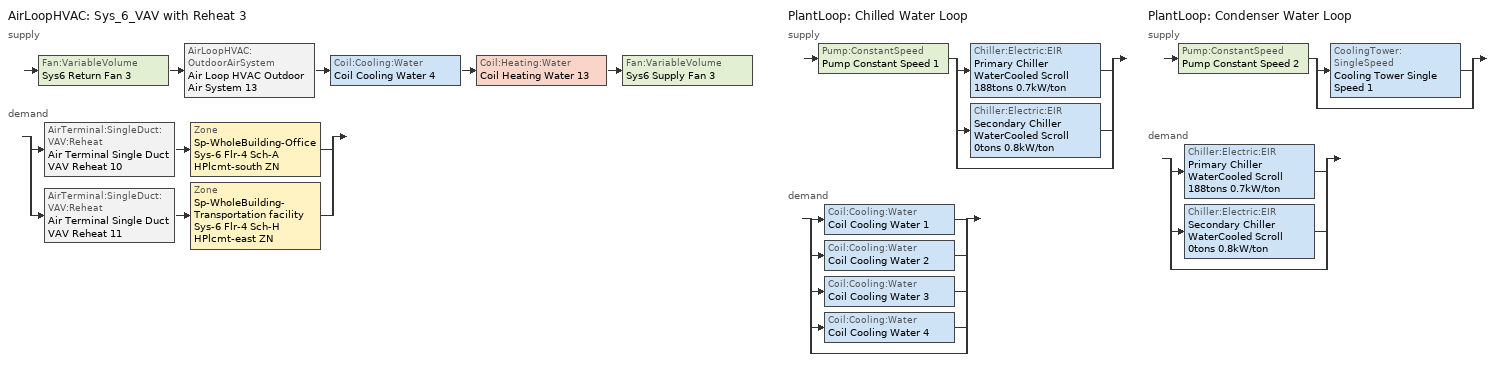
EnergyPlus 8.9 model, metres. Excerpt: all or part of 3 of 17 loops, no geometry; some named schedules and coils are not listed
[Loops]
AirLoopHVAC 'Sys_6_VAV with Reheat 3'
 supply: Fan:VariableVolume 'Sys6 Return Fan 3' > AirLoopHVAC:OutdoorAirSystem 'Air Loop HVAC Outdoor Air System 13' > Coil:Cooling:Water 'Coil Cooling Water 4' > Coil:Heating:Water 'Coil Heating Water 13' > Fan:VariableVolume 'Sys6 Supply Fan 3'
 demand: split
  | AirTerminal:SingleDuct:VAV:Reheat 'Air Terminal Single Duct VAV Reheat 10' > Zone 'Sp-WholeBuilding-Office Sys-6 Flr-4 Sch-A HPlcmt-south ZN'
  | AirTerminal:SingleDuct:VAV:Reheat 'Air Terminal Single Duct VAV Reheat 11' > Zone 'Sp-WholeBuilding-Transportation facility Sys-6 Flr-4 Sch-H HPlcmt-east ZN'
PlantLoop 'Chilled Water Loop'
 supply: Pump:ConstantSpeed 'Pump Constant Speed 1' > split
  | Chiller:Electric:EIR 'Primary Chiller WaterCooled Scroll 188tons 0.7kW/ton'
  | Chiller:Electric:EIR 'Secondary Chiller WaterCooled Scroll 0tons 0.8kW/ton'
  | bypass
 demand: split
  | Coil:Cooling:Water 'Coil Cooling Water 1'
  | Coil:Cooling:Water 'Coil Cooling Water 2'
  | Coil:Cooling:Water 'Coil Cooling Water 3'
  | Coil:Cooling:Water 'Coil Cooling Water 4'
  | bypass
PlantLoop 'Condenser Water Loop'
 supply: Pump:ConstantSpeed 'Pump Constant Speed 2' > split
  | CoolingTower:SingleSpeed 'Cooling Tower Single Speed 1'
  | bypass
 demand: split
  | Chiller:Electric:EIR 'Primary Chiller WaterCooled Scroll 188tons 0.7kW/ton'
  | Chiller:Electric:EIR 'Secondary Chiller WaterCooled Scroll 0tons 0.8kW/ton'
  | bypass
[ZoneControl:Thermostat] Control Object Type 1=ThermostatSetpoint:DualSetpoint
Name | Zone or ZoneList | Control Type Schedule | Control Name 1
Sp-WholeBuilding-Office Sys-6 Flr-4 Sch-A HPlcmt-south ZN Thermostat | Sp-WholeBuilding-Office Sys-6 Flr-4 Sch-A HPlcmt-south ZN | Sp-WholeBuilding-Office Sys-6 Flr-4 Sch-A HPlcmt-south ZN Thermostat Schedule | Office WholeBuilding Thermostat 2
Sp-WholeBuilding-Transportation facility Sys-6 Flr-4 Sch-H HPlcmt-east ZN Thermostat | Sp-WholeBuilding-Transportation facility Sys-6 Flr-4 Sch-H HPlcmt-east ZN | Sp-WholeBuilding-Transportation facility Sys-6 Flr-4 Sch-H HPlcmt-east ZN Thermostat Schedule | Transportation facility WholeBuilding Thermostat 2
[ThermostatSetpoint:DualSetpoint]
Name | Heating Setpoint Temperature Schedule | Cooling Setpoint Temperature Schedule
Office WholeBuilding Thermostat 2 | NECB-A-Thermostat Setpoint-Heating | NECB-A-Thermostat Setpoint-Cooling
Transportation facility WholeBuilding Thermostat 2 | NECB-H-Thermostat Setpoint-Heating | NECB-H-Thermostat Setpoint-Cooling
[AirTerminal:SingleDuct:VAV:Reheat] Availability Schedule=Always On Discrete; Maximum Air Flow Rate {m3/s}=Autosize; Zone Minimum Air Flow Input Method=Constant; Constant Minimum Air Flow Fraction=0.3; Fixed Minimum Air Flow Rate {m3/s}=3.75; Maximum Hot Water or Steam Flow Rate {m3/s}=Autosize; Minimum Hot Water or Steam Flow Rate {m3/s}=0; Convergence Tolerance=0.001; Damper Heating Action=Normal; Maximum Flow per Zone Floor Area During Reheat {m3/s-m2}=Autocalculate; Maximum Flow Fraction During Reheat=0.5; Maximum Reheat Air Temperature {C}=43
Name | Reheat Coil
Air Terminal Single Duct VAV Reheat 10 | Coil Heating Water 14
Air Terminal Single Duct VAV Reheat 11 | Coil Heating Water 15
[Coil:Heating:Water]
Coil Heating Water 13: Availability Schedule=Always On Discrete; U-Factor Times Area Value {W/K}=Autosize; Maximum Water Flow Rate {m3/s}=Autosize; Performance Input Method=UFactorTimesAreaAndDesignWaterFlowRate; Rated Capacity {W}=Autosize; Rated Inlet Water Temperature {C}=82.2; Rated Inlet Air Temperature {C}=16.6; Rated Outlet Water Temperature {C}=71.1; Rated Outlet Air Temperature {C}=32.2; Rated Ratio for Air and Water Convection=0.5
[Zone equipment]
Sp-WholeBuilding-Office Sys-6 Flr-4 Sch-A HPlcmt-south ZN: Air Terminal Single Duct VAV Reheat 10, Zone HVAC Baseboard Convective Water 19
Sp-WholeBuilding-Transportation facility Sys-6 Flr-4 Sch-H HPlcmt-east ZN: Air Terminal Single Duct VAV Reheat 11, Zone HVAC Baseboard Convective Water 20
[Sizing:Zone] Zone Cooling Design Supply Air Temperature Input Method=SupplyAirTemperature; Zone Cooling Design Supply Air Temperature {C}=13; Zone Cooling Design Supply Air Temperature Difference {deltaC}=11.11; Zone Heating Design Supply Air Temperature Input Method=SupplyAirTemperature; Zone Heating Design Supply Air Temperature {C}=43; Zone Heating Design Supply Air Temperature Difference {deltaC}=11.11; Zone Cooling Design Supply Air Humidity Ratio {kgWater/kgDryAir}=0.0085; Zone Heating Design Supply Air Humidity Ratio {kgWater/kgDryAir}=0.008; Zone Heating Sizing Factor=1.3; Zone Cooling Sizing Factor=1.1; Cooling Design Air Flow Method=DesignDay; Cooling Design Air Flow Rate {m3/s}=0; Cooling Minimum Air Flow per Zone Floor Area {m3/s-m2}=0.000762; Cooling Minimum Air Flow {m3/s}=0; Cooling Minimum Air Flow Fraction=0; Heating Design Air Flow Method=DesignDay; Heating Design Air Flow Rate {m3/s}=0; Heating Maximum Air Flow per Zone Floor Area {m3/s-m2}=0.002032; Heating Maximum Air Flow {m3/s}=0.141576; Heating Maximum Air Flow Fraction=0.3; Account for Dedicated Outdoor Air System=No
Name | Design Specification Outdoor Air Object | Design Specification Zone Air Distribution Object
Sp-WholeBuilding-Office Sys-6 Flr-4 Sch-A HPlcmt-south ZN | Office WholeBuilding Ventilation | Sp-WholeBuilding-Office Sys-6 Flr-4 Sch-A HPlcmt-south ZN Design Spec Zone Air Dist
Sp-WholeBuilding-Transportation facility Sys-6 Flr-4 Sch-H HPlcmt-east ZN | Transportation facility WholeBuilding Ventilation | Sp-WholeBuilding-Transportation facility Sys-6 Flr-4 Sch-H HPlcmt-east ZN Design Spec Zone Air Dist
[DesignSpecification:ZoneAirDistribution] Zone Air Distribution Effectiveness in Cooling Mode=1; Zone Air Distribution Effectiveness in Heating Mode=1
Sp-WholeBuilding-Office Sys-6 Flr-4 Sch-A HPlcmt-south ZN Design Spec Zone Air Dist; Sp-WholeBuilding-Transportation facility Sys-6 Flr-4 Sch-H HPlcmt-east ZN Design Spec Zone Air Dist
[Controller:MechanicalVentilation]
Controller Mechanical Ventilation 13: Availability Schedule=Sys_6_VAV with Reheat 3 Occ Sch; Demand Controlled Ventilation=No; System Outdoor Air Method=ZoneSum; Zone Name 1=Sp-WholeBuilding-Office Sys-6 Flr-4 Sch-A HPlcmt-south ZN; Design Specification Outdoor Air Object Name 1=Office WholeBuilding Ventilation; Design Specification Zone Air Distribution Object Name 1=Sp-WholeBuilding-Office Sys-6 Flr-4 Sch-A HPlcmt-south ZN Design Spec Zone Air Dist; Zone Name 2=Sp-WholeBuilding-Transportation facility Sys-6 Flr-4 Sch-H HPlcmt-east ZN; Design Specification Outdoor Air Object Name 2=Transportation facility WholeBuilding Ventilation; Design Specification Zone Air Distribution Object Name 2=Sp-WholeBuilding-Transportation facility Sys-6 Flr-4 Sch-H HPlcmt-east ZN Design Spec Zone Air Dist
[DesignSpecification:OutdoorAir] Outdoor Air Method=Sum; Outdoor Air Flow per Person {m3/s-person}=0; Outdoor Air Flow per Zone {m3/s}=0; Outdoor Air Flow Air Changes per Hour {1/hr}=0
Name | Outdoor Air Flow per Zone Floor Area {m3/s-m2}
Office WholeBuilding Ventilation | 0.00040132
Transportation facility WholeBuilding Ventilation | 0.00053848
[AirLoopHVAC]
Sys_6_VAV with Reheat 3: Design Supply Air Flow Rate {m3/s}=AutoSize
[Sizing:System]
Sys_6_VAV with Reheat 3: Type of Load to Size On=Sensible; Design Outdoor Air Flow Rate {m3/s}=Autosize; Central Heating Maximum System Air Flow Ratio=0.3; Preheat Design Temperature {C}=7; Preheat Design Humidity Ratio {kgWater/kgDryAir}=0.008; Precool Design Temperature {C}=12.8; Precool Design Humidity Ratio {kgWater/kgDryAir}=0.008; Central Cooling Design Supply Air Temperature {C}=13; Central Heating Design Supply Air Temperature {C}=13.1; Type of Zone Sum to Use=NonCoincident; 100% Outdoor Air in Cooling=No; 100% Outdoor Air in Heating=No; Central Cooling Design Supply Air Humidity Ratio {kgWater/kgDryAir}=0.0085; Central Heating Design Supply Air Humidity Ratio {kgWater/kgDryAir}=0.008; Cooling Supply Air Flow Rate Method=DesignDay; Cooling Supply Air Flow Rate {m3/s}=0; Cooling Supply Air Flow Rate Per Floor Area {m3/s-m2}=0.00996765; Cooling Fraction of Autosized Cooling Supply Air Flow Rate=1; Cooling Supply Air Flow Rate Per Unit Cooling Capacity {m3/s-W}=3.94755e-05; Heating Supply Air Flow Rate Method=DesignDay; Heating Supply Air Flow Rate {m3/s}=0; Heating Supply Air Flow Rate Per Floor Area {m3/s-m2}=0.00996765; Heating Fraction of Autosized Heating Supply Air Flow Rate=1; Heating Fraction of Autosized Cooling Supply Air Flow Rate=1; Heating Supply Air Flow Rate Per Unit Heating Capacity {m3/s-W}=3.15882e-05; System Outdoor Air Method=ZoneSum; Zone Maximum Outdoor Air Fraction=1; Cooling Design Capacity Method=CoolingDesignCapacity; Cooling Design Capacity {W}=Autosize; Cooling Design Capacity Per Floor Area {W/m2}=234.7; Fraction of Autosized Cooling Design Capacity=1; Heating Design Capacity Method=HeatingDesignCapacity; Heating Design Capacity {W}=Autosize; Heating Design Capacity Per Floor Area {W/m2}=157; Fraction of Autosized Heating Design Capacity=1; Central Cooling Capacity Control Method=OnOff
[AvailabilityManager:NightCycle] Applicability Schedule=Always On Discrete; Control Type=CycleOnAny; Thermostat Tolerance {deltaC}=1; Cycling Run Time Control Type=FixedRunTime; Cycling Run Time {s}=3600
Name | Fan Schedule
Availability Manager Night Cycle 9 | Sys_4_PSZ_Sp-WholeBuilding-Warehouse Sys-4 Flr-4 Sch-A HPlcmt-north ZN Occ Sch
Availability Manager Night Cycle 10 | Sys_6_VAV with Reheat Occ Sch
Availability Manager Night Cycle 11 | Sys_6_VAV with Reheat 1 Occ Sch
Availability Manager Night Cycle 12 | Sys_6_VAV with Reheat 2 Occ Sch
Availability Manager Night Cycle 13 | Sys_6_VAV with Reheat 3 Occ Sch
[Controller:OutdoorAir]
Controller Outdoor Air 13: Minimum Outdoor Air Flow Rate {m3/s}=Autosize; Maximum Outdoor Air Flow Rate {m3/s}=Autosize; Economizer Control Type=DifferentialEnthalpy; Economizer Control Action Type=ModulateFlow; Lockout Type=NoLockout; Minimum Limit Type=FixedMinimum; Minimum Outdoor Air Schedule=Sys_6_VAV with Reheat 3 Occ Sch; Mechanical Ventilation Controller=Controller Mechanical Ventilation 13; High Humidity Control=No; Control High Indoor Humidity Based on Outdoor Humidity Ratio=Yes; Heat Recovery Bypass Control Type=BypassWhenWithinEconomizerLimits
[AvailabilityManager:Scheduled] Schedule=Always On Discrete
Air Loop HVAC Outdoor Air System 6 Availability Manager; Air Loop HVAC Outdoor Air System 4 Availability Manager; Air Loop HVAC Outdoor Air System 5 Availability Manager; Air Loop HVAC Outdoor Air System 7 Availability Manager; Air Loop HVAC Outdoor Air System 2 Availability Manager; Air Loop HVAC Outdoor Air System 3 Availability Manager; Air Loop HVAC Outdoor Air System 1 Availability Manager; Air Loop HVAC Outdoor Air System 9 Availability Manager; Air Loop HVAC Outdoor Air System 8 Availability Manager; Air Loop HVAC Outdoor Air System 10 Availability Manager; Air Loop HVAC Outdoor Air System 11 Availability Manager
[SetpointManager:MixedAir] Control Variable=Temperature
Node 295 OS Default SPM; Node 294 OS Default SPM; Node 293 OS Default SPM; Node 292 OS Default SPM
[Controller:WaterCoil] Control Variable=Temperature; Actuator Variable=Flow; Maximum Actuated Flow {m3/s}=Autosize; Minimum Actuated Flow {m3/s}=0
Name | Action | Controller Convergence Tolerance {deltaC}
Controller Water Coil 17 | Reverse | Autosize
Controller Water Coil 16 | Normal | 0.0001
[Fan:VariableVolume] Availability Schedule=Sys_6_VAV with Reheat 3 Occ Sch; Maximum Flow Rate {m3/s}=AutoSize; Fan Power Minimum Flow Rate Input Method=Fraction; Fan Power Minimum Air Flow Rate {m3/s}=0; Motor In Airstream Fraction=1; Fan Power Coefficient 5=0
Name | Fan Total Efficiency | Pressure Rise {Pa} | Fan Power Minimum Flow Fraction | Motor Efficiency | Fan Power Coefficient 1 | Fan Power Coefficient 2 | Fan Power Coefficient 3 | Fan Power Coefficient 4
Sys6 Return Fan 3 | 0.299975 | 250 | 0.68 | 0.4615 | -2.4176 | 9.5874 | -11.559 | 5.4009
Sys6 Supply Fan 3 | 0.549965 | 1000 | 0.5 | 0.8461 | -4.1457 | 16.803 | -19.471 | 7.8488
[Coil:Cooling:Water]
Coil Cooling Water 4: Availability Schedule=Always On Discrete; Design Water Flow Rate {m3/s}=Autosize; Design Air Flow Rate {m3/s}=Autosize; Design Inlet Water Temperature {C}=Autosize; Design Inlet Air Temperature {C}=Autosize; Design Outlet Air Temperature {C}=Autosize; Design Inlet Air Humidity Ratio {kgWater/kgDryAir}=Autosize; Design Outlet Air Humidity Ratio {kgWater/kgDryAir}=Autosize; Type of Analysis=SimpleAnalysis; Heat Exchanger Configuration=CrossFlow
[SetpointManager:Scheduled] Control Variable=Temperature
Name | Schedule
Setpoint Manager Scheduled 6 | Supply Air Temp 3
Setpoint Manager Scheduled 1 | CHW Temp
Setpoint Manager Scheduled 2 | CW Temp
[PlantLoop] Fluid Type=Water; Maximum Loop Temperature {C}=100; Minimum Loop Temperature {C}=0; Maximum Loop Flow Rate {m3/s}=Autosize; Minimum Loop Flow Rate {m3/s}=0; Plant Loop Volume {m3}=Autocalculate; Load Distribution Scheme=Optimal; Plant Loop Demand Calculation Scheme=SingleSetpoint
Name | Plant Equipment Operation Scheme
Chilled Water Loop | Chilled Water Loop Operation Schemes
Condenser Water Loop | Condenser Water Loop Operation Schemes
[Sizing:Plant] Loop Design Temperature Difference {deltaC}=6; Sizing Option=NonCoincident; Zone Timesteps in Averaging Window=1; Coincident Sizing Factor Mode=None
Name | Loop Type | Design Loop Exit Temperature {C}
Chilled Water Loop | Cooling | 7
Condenser Water Loop | Condenser | 29
[Pump:ConstantSpeed] Design Flow Rate {m3/s}=Autosize; Design Pump Head {Pa}=179352; Design Power Consumption {W}=Autosize; Fraction of Motor Inefficiencies to Fluid Stream=0; Pump Control Type=Intermittent; Design Power Sizing Method=PowerPerFlowPerPressure; Design Electric Power per Unit Flow Rate {W/(m3/s)}=348701.1; Design Shaft Power per Unit Flow Rate per Unit Head=1.28205
Name | Motor Efficiency
Pump Constant Speed 1 | 0.917
Pump Constant Speed 2 | 0.93
[Chiller:Electric:EIR] Reference Leaving Chilled Water Temperature {C}=6.67; Reference Entering Condenser Fluid Temperature {C}=29.4; Reference Chilled Water Flow Rate {m3/s}=Autosize; Reference Condenser Fluid Flow Rate {m3/s}=Autosize; Cooling Capacity Function of Temperature Curve=WaterCooled_Scroll_CAPFT_NECB2011; Electric Input to Cooling Output Ratio Function of Temperature Curve=WaterCooled_Scroll_EIRFT_NECB2011; Electric Input to Cooling Output Ratio Function of Part Load Ratio Curve=WaterCooled_Scroll_EIRFPLR_NECB2011; Minimum Part Load Ratio=0.25; Maximum Part Load Ratio=1; Optimum Part Load Ratio=1; Minimum Unloading Ratio=0.25; Condenser Type=WaterCooled; Condenser Fan Power Ratio {W/W}=0; Fraction of Compressor Electric Consumption Rejected by Condenser=1; Leaving Chilled Water Lower Temperature Limit {C}=2; Chiller Flow Mode=LeavingSetpointModulated; Sizing Factor=1
Name | Reference Capacity {W} | Reference COP {W/W}
Primary Chiller WaterCooled Scroll 188tons 0.7kW/ton | 659900 | 5.17968
Secondary Chiller WaterCooled Scroll 0tons 0.8kW/ton | 0.001 | 4.5032
[PlantEquipmentOperationSchemes] Control Scheme Object Type 1=PlantEquipmentOperation:CoolingLoad; Control Scheme Schedule Name 1=Always On Discrete
Name | Control Scheme Name 1
Chilled Water Loop Operation Schemes | Chilled Water Loop Cooling Operation Scheme
Condenser Water Loop Operation Schemes | Condenser Water Loop Cooling Operation Scheme
[PlantEquipmentOperation:CoolingLoad] Load Range Lower Limit 1 {W}=0; Load Range Upper Limit 1 {W}=1000000000
Name | Range Equipment List Name 1
Chilled Water Loop Cooling Operation Scheme | Chilled Water Loop Cooling Equipment List
Condenser Water Loop Cooling Operation Scheme | Condenser Water Loop Cooling Equipment List
[PlantEquipmentList]
Chilled Water Loop Cooling Equipment List: Chiller:Electric:EIR, Primary Chiller WaterCooled Scroll 188tons 0.7kW/ton, Chiller:Electric:EIR, Secondary Chiller WaterCooled Scroll 0tons 0.8kW/ton
Condenser Water Loop Cooling Equipment List: CoolingTower:SingleSpeed, Cooling Tower Single Speed 1
[CoolingTower:SingleSpeed]
Cooling Tower Single Speed 1: Design Water Flow Rate {m3/s}=Autosize; Design Air Flow Rate {m3/s}=Autosize; Design Fan Power {W}=10234.9; Design U-Factor Times Area Value {W/K}=Autosize; Free Convection Air Flow Rate {m3/s}=Autosize; Free Convection Air Flow Rate Sizing Factor=0.1; Free Convection U-Factor Times Area Value {W/K}=Autosize; Free Convection U-Factor Times Area Value Sizing Factor=0.1; Performance Input Method=UFactorTimesAreaAndDesignWaterFlowRate; Heat Rejection Capacity and Nominal Capacity Sizing Ratio=1.25; Free Convection Capacity {W}=0; Free Convection Nominal Capacity Sizing Factor=0.1; Design Inlet Air Dry-Bulb Temperature {C}=24; Design Inlet Air Wet-Bulb Temperature {C}=24; Design Approach Temperature {deltaC}=5; Design Range Temperature {deltaC}=5; Basin Heater Capacity {W/K}=0; Basin Heater Setpoint Temperature {C}=2; Evaporation Loss Mode=LossFactor; Evaporation Loss Factor {percent/K}=0.2; Drift Loss Percent {percent}=0.008; Blowdown Calculation Mode=ConcentrationRatio; Blowdown Concentration Ratio=3; Capacity Control=FanCycling; Number of Cells=1; Cell Control=MinimalCell; Cell Minimum  Water Flow Rate Fraction=0.33; Cell Maximum Water Flow Rate Fraction=2.5; Sizing Factor=1
[Schedule:Compact]
Sp-WholeBuilding-Office Sys-6 Flr-4 Sch-A HPlcmt-south ZN Thermostat Schedule; Sp-WholeBuilding-Transportation facility Sys-6 Flr-4 Sch-H HPlcmt-east ZN Thermostat Schedule: Through: 12/31, For: AllDays, Until: 24:00, 4
[Schedule:Day:Interval]
NECB-A-Thermostat Setpoint-Heating Sun|Hol Day; NECB-A-Thermostat Setpoint-Heating Sat Day: No, 24:00, 18
NECB-A-Thermostat Setpoint-Heating Default|Wkdy Day; NECB-A-Thermostat Setpoint-Heating Default: No, 06:00, 18, 07:00, 20, 21:00, 22, 24:00, 18
NECB-A-Thermostat Setpoint-Cooling Sun|Hol Day; NECB-A-Thermostat Setpoint-Cooling Sat Day: No, 24:00, 35
NECB-A-Thermostat Setpoint-Cooling Default|Wkdy Day; NECB-A-Thermostat Setpoint-Cooling Default: No, 06:00, 35, 21:00, 24, 24:00, 35
Sys_6_VAV with Reheat 3 Occ Sch Sunday; Sys_6_VAV with Reheat 3 Occ Sch Monday; Sys_6_VAV with Reheat 3 Occ Sch Tuesday; Sys_6_VAV with Reheat 3 Occ Sch Wednesday; Sys_6_VAV with Reheat 3 Occ Sch Thursday; Sys_6_VAV with Reheat 3 Occ Sch Friday; Sys_6_VAV with Reheat 3 Occ Sch Saturday; Sys_6_VAV with Reheat 3 Occ Sch Default; Sys_6_VAV with Reheat 3 Occ Sch Summer Design Day; Sys_6_VAV with Reheat 3 Occ Sch Winter Design Day: No, 24:00, 1
NECB-H-Thermostat Setpoint-Heating Sun|Hol Day; NECB-H-Thermostat Setpoint-Heating Default|Wkdy Day; NECB-H-Thermostat Setpoint-Heating Sat Day; NECB-H-Thermostat Setpoint-Heating Default: No, 01:00, 22, 07:00, 18, 08:00, 20, 24:00, 22
NECB-H-Thermostat Setpoint-Cooling Sun|Hol Day; NECB-H-Thermostat Setpoint-Cooling Default|Wkdy Day; NECB-H-Thermostat Setpoint-Cooling Sat Day; NECB-H-Thermostat Setpoint-Cooling Default: No, 24:00, 24
satCHW Temp 1; Schedule Day 3; sunCHW Temp 1; wkdCHW Temp 1: No, 01:00, 7, 02:00, 7, 03:00, 7, 04:00, 7, 05:00, 7, 06:00, 7, 07:00, 7, 08:00, 7, 09:00, 7, 10:00, 7, 11:00, 7, 12:00, 7, 13:00, 7, 14:00, 7, 15:00, 7, 16:00, 7, 17:00, 7, 18:00, 7, 19:00, 7, 20:00, 7, 21:00, 7, 22:00, 7, 23:00, 7, 24:00, 7
satCW Temp 1; Schedule Day 4; sunCW Temp 1; wkdCW Temp 1: No, 01:00, 29, 02:00, 29, 03:00, 29, 04:00, 29, 05:00, 29, 06:00, 29, 07:00, 29, 08:00, 29, 09:00, 29, 10:00, 29, 11:00, 29, 12:00, 29, 13:00, 29, 14:00, 29, 15:00, 29, 16:00, 29, 17:00, 29, 18:00, 29, 19:00, 29, 20:00, 29, 21:00, 29, 22:00, 29, 23:00, 29, 24:00, 29
Supply Air Temp Default 3: No, 24:00, 13
[Schedule:Week:Daily]
NECB-A-Thermostat Setpoint-Heating Week Rule - Jan1-Dec31: NECB-A-Thermostat Setpoint-Heating Sun|Hol Day, NECB-A-Thermostat Setpoint-Heating Default|Wkdy Day, NECB-A-Thermostat Setpoint-Heating Default|Wkdy Day, NECB-A-Thermostat Setpoint-Heating Default|Wkdy Day, NECB-A-Thermostat Setpoint-Heating Default|Wkdy Day, NECB-A-Thermostat Setpoint-Heating Default|Wkdy Day, NECB-A-Thermostat Setpoint-Heating Sat Day, NECB-A-Thermostat Setpoint-Heating Default, NECB-A-Thermostat Setpoint-Heating Default, NECB-A-Thermostat Setpoint-Heating Default, NECB-A-Thermostat Setpoint-Heating Default, NECB-A-Thermostat Setpoint-Heating Default
NECB-A-Thermostat Setpoint-Cooling Week Rule - Jan1-Dec31: NECB-A-Thermostat Setpoint-Cooling Sun|Hol Day, NECB-A-Thermostat Setpoint-Cooling Default|Wkdy Day, NECB-A-Thermostat Setpoint-Cooling Default|Wkdy Day, NECB-A-Thermostat Setpoint-Cooling Default|Wkdy Day, NECB-A-Thermostat Setpoint-Cooling Default|Wkdy Day, NECB-A-Thermostat Setpoint-Cooling Default|Wkdy Day, NECB-A-Thermostat Setpoint-Cooling Sat Day, NECB-A-Thermostat Setpoint-Cooling Default, NECB-A-Thermostat Setpoint-Cooling Default, NECB-A-Thermostat Setpoint-Cooling Default, NECB-A-Thermostat Setpoint-Cooling Default, NECB-A-Thermostat Setpoint-Cooling Default
Sys_6_VAV with Reheat 3 Occ Sch Week Rule - Jan1-Dec31: Sys_6_VAV with Reheat 3 Occ Sch Sunday, Sys_6_VAV with Reheat 3 Occ Sch Monday, Sys_6_VAV with Reheat 3 Occ Sch Tuesday, Sys_6_VAV with Reheat 3 Occ Sch Wednesday, Sys_6_VAV with Reheat 3 Occ Sch Thursday, Sys_6_VAV with Reheat 3 Occ Sch Friday, Sys_6_VAV with Reheat 3 Occ Sch Saturday, Sys_6_VAV with Reheat 3 Occ Sch Default, Sys_6_VAV with Reheat 3 Occ Sch Summer Design Day, Sys_6_VAV with Reheat 3 Occ Sch Winter Design Day, Sys_6_VAV with Reheat 3 Occ Sch Default, Sys_6_VAV with Reheat 3 Occ Sch Default
NECB-H-Thermostat Setpoint-Heating Week Rule - Jan1-Dec31: NECB-H-Thermostat Setpoint-Heating Sun|Hol Day, NECB-H-Thermostat Setpoint-Heating Default|Wkdy Day, NECB-H-Thermostat Setpoint-Heating Default|Wkdy Day, NECB-H-Thermostat Setpoint-Heating Default|Wkdy Day, NECB-H-Thermostat Setpoint-Heating Default|Wkdy Day, NECB-H-Thermostat Setpoint-Heating Default|Wkdy Day, NECB-H-Thermostat Setpoint-Heating Sat Day, NECB-H-Thermostat Setpoint-Heating Default, NECB-H-Thermostat Setpoint-Heating Default, NECB-H-Thermostat Setpoint-Heating Default, NECB-H-Thermostat Setpoint-Heating Default, NECB-H-Thermostat Setpoint-Heating Default
NECB-H-Thermostat Setpoint-Cooling Week Rule - Jan1-Dec31: NECB-H-Thermostat Setpoint-Cooling Sun|Hol Day, NECB-H-Thermostat Setpoint-Cooling Default|Wkdy Day, NECB-H-Thermostat Setpoint-Cooling Default|Wkdy Day, NECB-H-Thermostat Setpoint-Cooling Default|Wkdy Day, NECB-H-Thermostat Setpoint-Cooling Default|Wkdy Day, NECB-H-Thermostat Setpoint-Cooling Default|Wkdy Day, NECB-H-Thermostat Setpoint-Cooling Sat Day, NECB-H-Thermostat Setpoint-Cooling Default, NECB-H-Thermostat Setpoint-Cooling Default, NECB-H-Thermostat Setpoint-Cooling Default, NECB-H-Thermostat Setpoint-Cooling Default, NECB-H-Thermostat Setpoint-Cooling Default
CHW Temp Week Rule - Jan1-Dec31: sunCHW Temp 1, wkdCHW Temp 1, wkdCHW Temp 1, wkdCHW Temp 1, wkdCHW Temp 1, wkdCHW Temp 1, satCHW Temp 1, Schedule Day 3, Schedule Day 3, Schedule Day 3, Schedule Day 3, Schedule Day 3
CW Temp Week Rule - Jan1-Dec31: sunCW Temp 1, wkdCW Temp 1, wkdCW Temp 1, wkdCW Temp 1, wkdCW Temp 1, wkdCW Temp 1, satCW Temp 1, Schedule Day 4, Schedule Day 4, Schedule Day 4, Schedule Day 4, Schedule Day 4
Supply Air Temp 3 Week Rule - Jan1-Dec31: Supply Air Temp Default 3, Supply Air Temp Default 3, Supply Air Temp Default 3, Supply Air Temp Default 3, Supply Air Temp Default 3, Supply Air Temp Default 3, Supply Air Temp Default 3, Supply Air Temp Default 3, Supply Air Temp Default 3, Supply Air Temp Default 3, Supply Air Temp Default 3, Supply Air Temp Default 3
[Schedule:Year]
NECB-A-Thermostat Setpoint-Heating: NECB-A-Thermostat Setpoint-Heating Week Rule - Jan1-Dec31, 1, 1, 12, 31
NECB-A-Thermostat Setpoint-Cooling: NECB-A-Thermostat Setpoint-Cooling Week Rule - Jan1-Dec31, 1, 1, 12, 31
Sys_6_VAV with Reheat 3 Occ Sch: Sys_6_VAV with Reheat 3 Occ Sch Week Rule - Jan1-Dec31, 1, 1, 12, 31
NECB-H-Thermostat Setpoint-Heating: NECB-H-Thermostat Setpoint-Heating Week Rule - Jan1-Dec31, 1, 1, 12, 31
NECB-H-Thermostat Setpoint-Cooling: NECB-H-Thermostat Setpoint-Cooling Week Rule - Jan1-Dec31, 1, 1, 12, 31
CHW Temp: CHW Temp Week Rule - Jan1-Dec31, 1, 1, 12, 31
CW Temp: CW Temp Week Rule - Jan1-Dec31, 1, 1, 12, 31
Supply Air Temp 3: Supply Air Temp 3 Week Rule - Jan1-Dec31, 1, 1, 12, 31
[Schedule:Constant]
Always On Discrete: Hourly Value=1
[Curve:Biquadratic] Minimum Value of x {BasedOnField A2}=5; Maximum Value of x {BasedOnField A2}=10; Minimum Value of y {BasedOnField A3}=24; Maximum Value of y {BasedOnField A3}=35
Name | Coefficient1 Constant | Coefficient2 x | Coefficient3 x**2 | Coefficient4 y | Coefficient5 y**2 | Coefficient6 x*y
WaterCooled_Scroll_CAPFT_NECB2011 | 0.94418 | 0.0337102 | 9.75564e-05 | -0.00322114 | -4.91832e-05 | -0.000177584
WaterCooled_Scroll_EIRFT_NECB2011 | 0.727393 | -0.0118922 | 0.000541177 | 0.00187934 | 0.000473461 | -0.000711472
[Curve:Quadratic]
WaterCooled_Scroll_EIRFPLR_NECB2011: Coefficient1 Constant=0.04412; Coefficient2 x=0.640367; Coefficient3 x**2=0.319555; Minimum Value of x {BasedOnField A2}=0; Maximum Value of x {BasedOnField A2}=1
